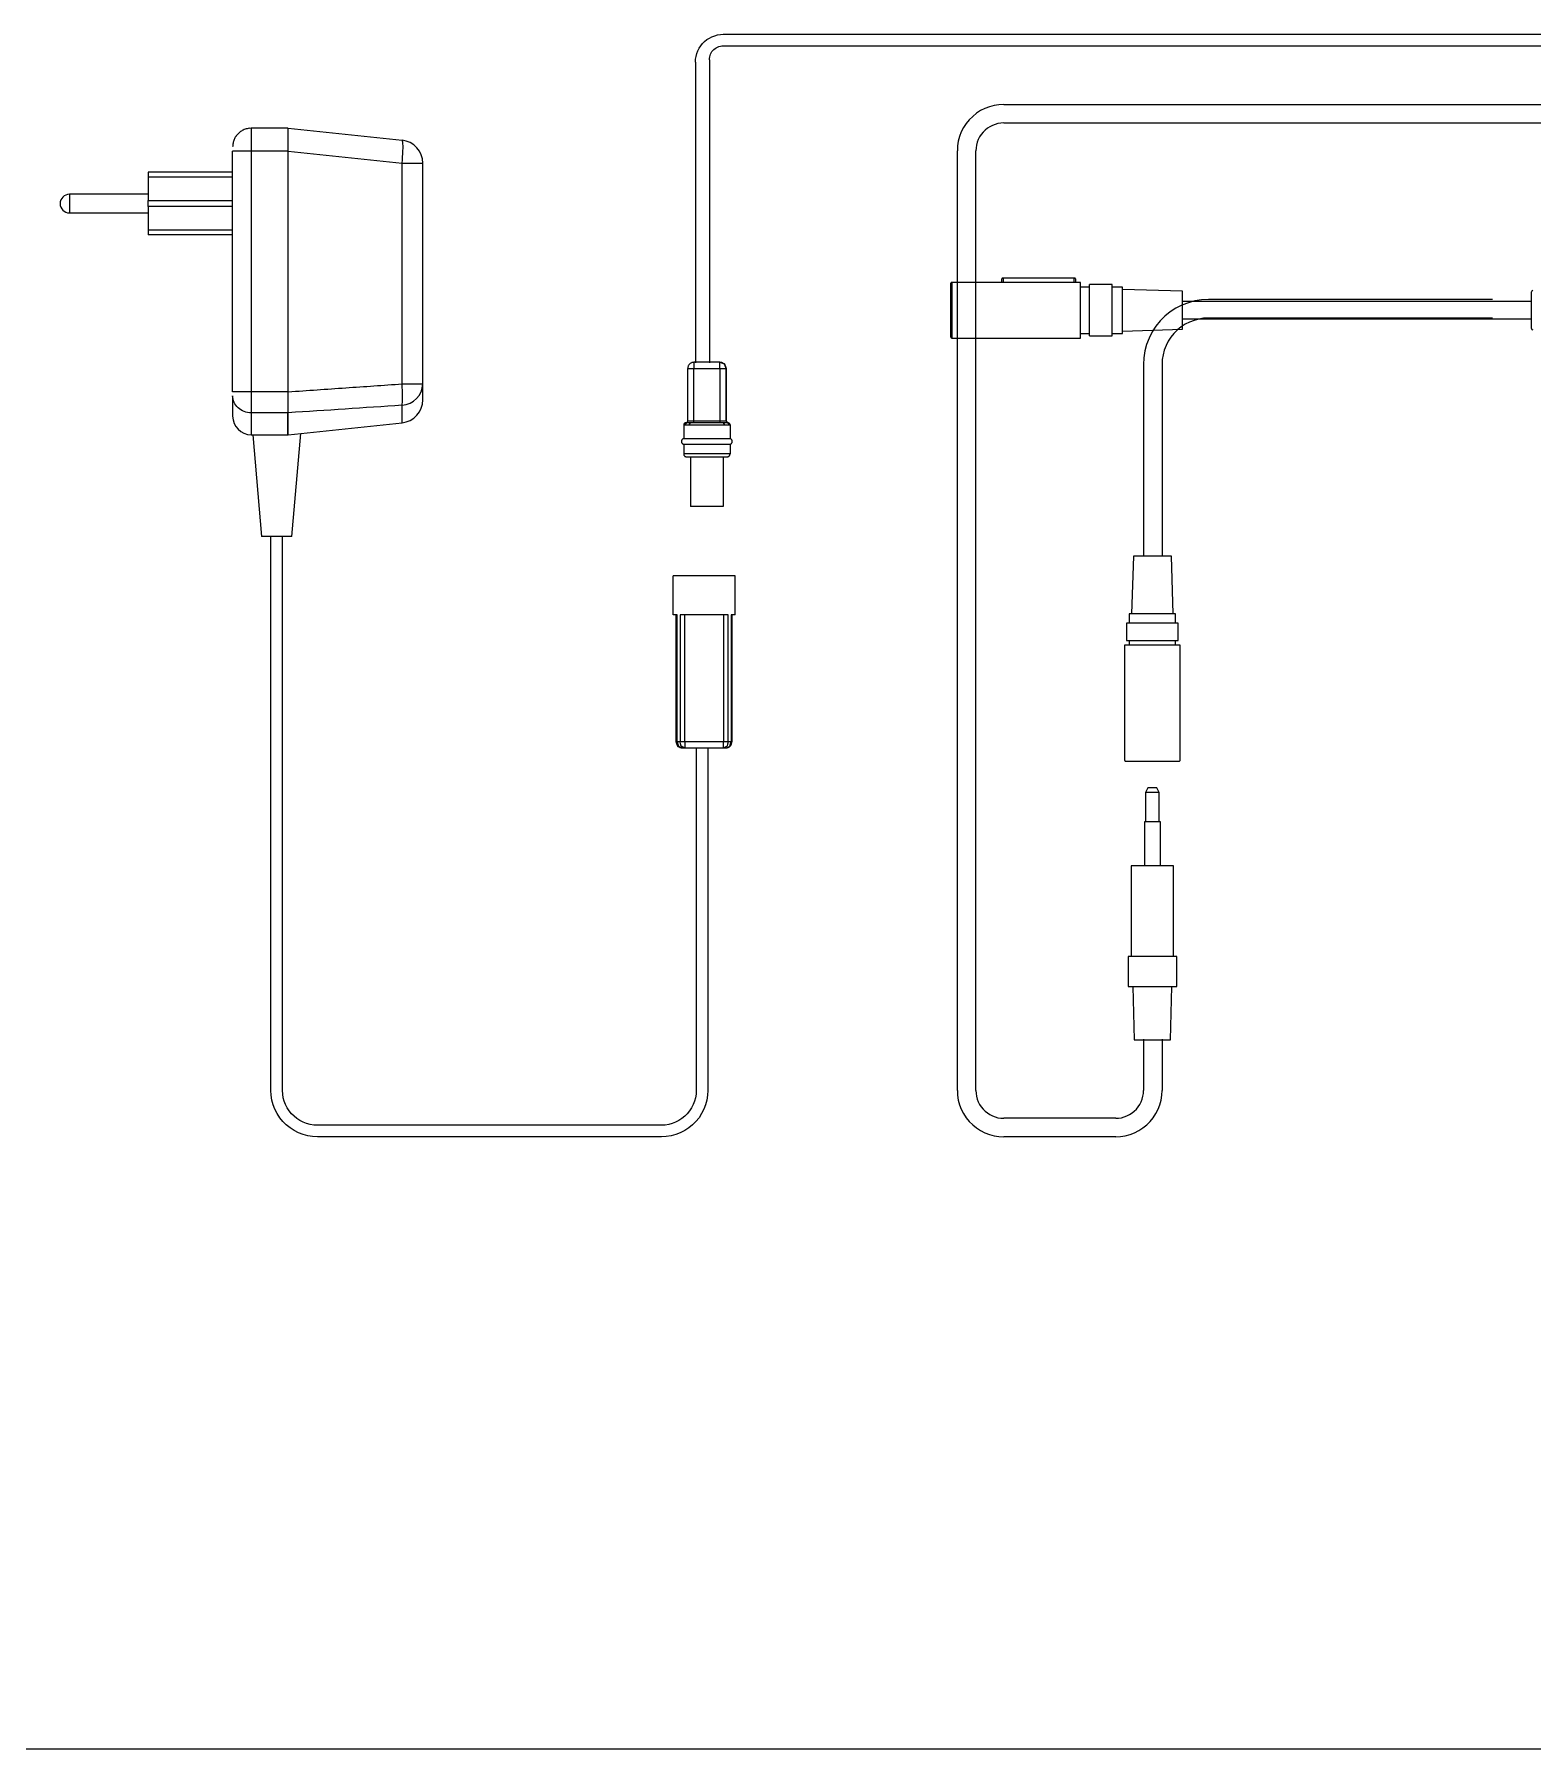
# Model space of a CAD drawing. Extents: x 8 to 886, y 8 to 621.
# Drawn here: x 242.5 to 565.6, y 7.7 to 377.3 of the extents above; entities that cross this region are included whole.
import ezdxf

# ---------------------------------------------------------------- set-up
doc = ezdxf.new("R2010")
doc.units = 0
doc.header["$LTSCALE"] = 3
doc.layers.get('0').update_dxf_attribs({"linetype": 'CONTINUOUS'})
doc.layers.add('LEVEL0', color=179, linetype='CONTINUOUS')

# ---------------------------------------------------------------- blocks, each defined once
blk = doc.blocks.new('SW_BROKEN_VIEW_0')
at = {"color": 0, "linetype": 'CONTINUOUS'}
for p, q in [((-3.8, 69.9), (-3.27, 70.24)), ((-3.27, 70.24), (-2.71, 70.53)), ((-2.71, 70.53), (-2.12, 70.75)), ((-2.12, 70.75), (-1.52, 70.91)), ((-1.52, 70.91), (-0.9, 71.01)), ((-0.9, 71.01), (-0.27, 71.04)), ((-0.27, 71.04), (229.15, 71.04)), ((-6.14, 66.29), (-5.98, 66.9)), ((-5.98, 66.9), (-5.75, 67.48)), ((-5.75, 67.48), (-5.47, 68.04)), ((-5.47, 68.04), (-5.12, 68.57)), ((-5.12, 68.57), (-4.73, 69.06)), ((-4.73, 69.06), (-4.28, 69.5)), ((-4.28, 69.5), (-3.8, 69.9)), ((-3.12, 66.47), (-3.01, 66.76)), ((-3.01, 66.76), (-2.87, 67.04)), ((-2.87, 67.04), (-2.7, 67.31)), ((-2.7, 67.31), (-2.5, 67.55)), ((-2.5, 67.55), (-2.28, 67.77)), ((-2.28, 67.77), (-2.03, 67.97)), ((-2.03, 67.97), (-1.77, 68.14)), ((-1.77, 68.14), (-1.49, 68.28)), ((-1.49, 68.28), (-1.2, 68.4)), ((-1.2, 68.4), (-0.89, 68.48)), ((-0.89, 68.48), (-0.58, 68.53)), ((-0.58, 68.53), (-0.27, 68.54)), ((-0.27, 68.54), (229.15, 68.54)), ((-6.27, 65.04), (-6.24, 65.67)), ((-6.27, 65.04), (-6.27, 0.23)), ((-6.24, 65.67), (-6.14, 66.29)), ((-3.27, 65.54), (-3.25, 65.86)), ((-3.27, 65.7), (-3.26, 65.73)), ((-3.27, 65.68), (-3.27, 65.7)), ((-3.27, 65.65), (-3.27, 65.68)), ((-3.27, 65.62), (-3.27, 65.65)), ((-3.27, 65.6), (-3.27, 65.62)), ((-3.27, 65.57), (-3.27, 65.6)), ((-3.27, 65.54), (-3.27, 65.57)), ((-3.27, 65.54), (-3.27, 0.23)), ((-3.26, 65.73), (-3.26, 65.76)), ((-3.25, 65.86), (-3.2, 66.17)), ((-3.2, 66.17), (-3.12, 66.47)), ((58.12, 55.71), (57.11, 55.44)), ((59.15, 55.87), (58.12, 55.71)), ((60.2, 55.93), (59.15, 55.87)), ((60.2, 55.93), (244.56, 55.93)), ((52.11, 51.81), (51.54, 50.93)), ((52.76, 52.62), (52.11, 51.81)), ((53.51, 53.36), (52.76, 52.62)), ((54.32, 54.02), (53.51, 53.36)), ((55.2, 54.59), (54.32, 54.02)), ((56.13, 55.06), (55.2, 54.59)), ((57.11, 55.44), (56.13, 55.06)), ((58.95, 51.8), (58.34, 51.63)), ((59.57, 51.89), (58.95, 51.8)), ((60.2, 51.93), (59.57, 51.89)), ((60.2, 51.93), (244.56, 51.93)), ((50.69, 49.02), (50.41, 48.01)), ((51.06, 49.99), (50.69, 49.02)), ((51.54, 50.93), (51.06, 49.99)), ((54.72, 48.37), (54.49, 47.78)), ((55, 48.93), (54.72, 48.37)), ((55.34, 49.45), (55, 48.93)), ((55.74, 49.94), (55.34, 49.45)), ((56.18, 50.39), (55.74, 49.94)), ((56.67, 50.78), (56.18, 50.39)), ((57.2, 51.12), (56.67, 50.78)), ((57.76, 51.41), (57.2, 51.12)), ((58.34, 51.63), (57.76, 51.41)), ((50.25, 46.97), (50.2, 45.93)), ((50.2, -156.65), (50.2, 45.93)), ((50.41, 48.01), (50.25, 46.97)), ((54.23, 46.55), (54.2, 45.93)), ((54.2, -156.65), (54.2, 45.93)), ((54.33, 47.17), (54.23, 46.55)), ((54.49, 47.78), (54.33, 47.17)), ((96.11, 11.2), (94.97, 10.27)), ((97.34, 11.99), (96.11, 11.2)), ((98.64, 12.66), (97.34, 11.99)), ((100.01, 13.18), (98.64, 12.66)), ((101.43, 13.56), (100.01, 13.18)), ((102.88, 13.79), (101.43, 13.56)), ((104.34, 13.87), (102.88, 13.79)), ((165.59, 13.87), (104.34, 13.87)), ((93.01, 8.1), (92.21, 6.87)), ((93.93, 9.24), (93.01, 8.1)), ((94.97, 10.27), (93.93, 9.24)), ((98.46, 7.96), (97.65, 7.3)), ((99.34, 8.53), (98.46, 7.96)), ((100.27, 9.01), (99.34, 8.53)), ((101.25, 9.38), (100.27, 9.01)), ((102.26, 9.65), (101.25, 9.38)), ((103.29, 9.82), (102.26, 9.65)), ((104.34, 9.87), (103.29, 9.82)), ((165.59, 9.87), (104.34, 9.87)), ((91.02, 4.2), (90.64, 2.78)), ((91.55, 5.56), (91.02, 4.2)), ((92.21, 6.87), (91.55, 5.56)), ((95.2, 3.94), (94.83, 2.96)), ((95.68, 4.87), (95.2, 3.94)), ((96.25, 5.75), (95.68, 4.87)), ((96.91, 6.56), (96.25, 5.75)), ((97.65, 7.3), (96.91, 6.56)), ((-7.39, 0.08), (-7.5, -0.01)), ((-7.27, 0.15), (-7.39, 0.08)), ((-7.15, 0.21), (-7.27, 0.15)), ((-7.02, 0.26), (-7.15, 0.21)), ((-6.88, 0.3), (-7.02, 0.26)), ((-6.74, 0.32), (-6.88, 0.3)), ((-6.6, 0.33), (-6.74, 0.32)), ((-1, 0.33), (-6.6, 0.33)), ((-6.6, 0.33), (-6.6, -1)), ((-0.56, 0.18), (-1, 0.33)), ((-1, 0.33), (-0.44, 0.15)), ((-1, -1), (-1, 0.33)), ((-0.86, 0.32), (-1, 0.33)), ((-0.73, 0.3), (-0.86, 0.32)), ((-0.59, 0.26), (-0.73, 0.3)), ((-0.46, 0.21), (-0.59, 0.26)), ((0, 0), (-0.56, 0.18)), ((-0.34, 0.15), (-0.46, 0.21)), ((-0.44, 0.15), (0, 0)), ((-0.22, 0.08), (-0.34, 0.15)), ((-0.11, -0.01), (-0.22, 0.08)), ((0.15, -0.44), (0, 0)), ((0, 0), (0.18, -0.56)), ((90.42, 1.33), (90.34, -0.13)), ((90.64, 2.78), (90.42, 1.33)), ((94.39, 0.92), (94.34, -0.13)), ((94.56, 1.95), (94.39, 0.92)), ((94.83, 2.96), (94.56, 1.95)), ((-7.93, -0.86), (-7.94, -1)), ((-7.94, -1), (-6.6, -1)), ((-7.94, -12.34), (-7.94, -1)), ((-7.91, -0.73), (-7.93, -0.86)), ((-7.87, -0.59), (-7.91, -0.73)), ((-7.82, -0.46), (-7.87, -0.59)), ((-7.76, -0.34), (-7.82, -0.46)), ((-7.68, -0.22), (-7.76, -0.34)), ((-7.6, -0.11), (-7.68, -0.22)), ((-7.5, -0.01), (-7.6, -0.11)), ((-6.6, -1), (-1, -1)), ((-6.6, -12.34), (-6.6, -1)), ((-1, -1), (0.33, -1)), ((-1, -1), (-1, -12.34)), ((-0.01, -0.11), (-0.11, -0.01)), ((0.08, -0.22), (-0.01, -0.11)), ((0.15, -0.34), (0.08, -0.22)), ((0.21, -0.46), (0.15, -0.34)), ((0.33, -1), (0.15, -0.44)), ((0.18, -0.56), (0.33, -1)), ((0.26, -0.59), (0.21, -0.46)), ((0.3, -0.73), (0.26, -0.59)), ((0.32, -0.86), (0.3, -0.73)), ((0.33, -1), (0.32, -0.86)), ((0.33, -12.34), (0.33, -1)), ((0.33, -1), (0.33, -12.34)), ((90.34, -0.13), (90.34, -41.26)), ((94.34, -0.13), (94.34, -41.26)), ((-8.79, -13.01), (-8.8, -13.06)), ((-8.8, -13.06), (-8.8, -13.1)), ((-8.8, -13.1), (-8.8, -13.14)), ((-8.8, -13.14), (-8.73, -13.14)), ((-8.8, -13.14), (-8.8, -16.1)), ((-8.77, -12.98), (-8.79, -13.01)), ((-8.75, -12.94), (-8.77, -12.98)), ((-8.73, -12.9), (-8.75, -12.94)), ((-8.34, -12.74), (-8.73, -13.14)), ((-8.7, -12.87), (-8.73, -12.9)), ((-8.73, -13.14), (-8.59, -13.13)), ((-8.67, -12.84), (-8.7, -12.87)), ((-8.64, -12.81), (-8.67, -12.84)), ((-8.6, -12.79), (-8.64, -12.81)), ((-8.57, -12.77), (-8.6, -12.79)), ((-8.27, -12.73), (-8.59, -13.13)), ((-8.59, -13.13), (-7.71, -13.14)), ((-8.53, -12.76), (-8.57, -12.77)), ((-8.49, -12.75), (-8.53, -12.76)), ((-8.45, -12.74), (-8.49, -12.75)), ((-8.4, -12.74), (-8.45, -12.74)), ((-8.34, -12.74), (-8.4, -12.74)), ((-8.27, -12.73), (-8.34, -12.74)), ((-8.27, -12.73), (-8.23, -12.72)), ((-7.39, -12.74), (-8.27, -12.73)), ((-8.23, -12.72), (-8.19, -12.71)), ((-8.19, -12.71), (-8.15, -12.69)), ((-8.15, -12.69), (-8.11, -12.67)), ((-8.11, -12.67), (-8.08, -12.64)), ((-8.08, -12.64), (-8.05, -12.61)), ((-8.05, -12.61), (-8.02, -12.58)), ((-8.02, -12.58), (-7.99, -12.54)), ((-7.99, -12.54), (-7.97, -12.51)), ((-7.97, -12.51), (-7.96, -12.47)), ((-7.96, -12.47), (-7.95, -12.42)), ((-7.95, -12.42), (-7.94, -12.38)), ((-6.6, -12.34), (-7.94, -12.34)), ((-7.94, -12.38), (-7.94, -12.34)), ((-7.39, -12.74), (-7.71, -13.14)), ((-7.71, -13.14), (-3.45, -13.14)), ((-3.48, -12.74), (-7.39, -12.74)), ((-6.6, -12.74), (-6.6, -12.34)), ((-1, -12.34), (-6.6, -12.34)), ((-0.21, -12.74), (-3.48, -12.74)), ((-3.45, -13.14), (0.1, -13.14)), ((-1, -12.34), (-1, -12.74)), ((0.33, -12.34), (-1, -12.34)), ((0.66, -12.73), (-0.21, -12.74)), ((0.1, -13.14), (-0.21, -12.74)), ((0.1, -13.14), (0.98, -13.13)), ((0.33, -12.34), (0.66, -12.73)), ((0.33, -12.34), (0.66, -12.73)), ((0.73, -12.74), (0.66, -12.73)), ((0.66, -12.73), (0.73, -12.74)), ((0.66, -12.73), (0.98, -13.13)), ((0.8, -12.74), (0.73, -12.74)), ((0.73, -12.74), (1.12, -13.14)), ((0.84, -12.74), (0.8, -12.74)), ((0.88, -12.75), (0.84, -12.74)), ((0.92, -12.76), (0.88, -12.75)), ((0.96, -12.77), (0.92, -12.76)), ((1, -12.79), (0.96, -12.77)), ((0.98, -13.13), (1.12, -13.14)), ((1.03, -12.81), (1, -12.79)), ((1.06, -12.84), (1.03, -12.81)), ((1.09, -12.87), (1.06, -12.84)), ((1.12, -12.9), (1.09, -12.87)), ((1.14, -12.94), (1.12, -12.9)), ((1.12, -13.14), (1.2, -13.14)), ((1.16, -12.98), (1.14, -12.94)), ((1.18, -13.01), (1.16, -12.98)), ((1.19, -13.06), (1.18, -13.01)), ((1.19, -13.1), (1.19, -13.06)), ((1.2, -13.14), (1.19, -13.1)), ((1.2, -13.14), (1.2, -16.1)), ((-9.26, -16.6), (-9.27, -16.67)), ((-9.27, -16.67), (-9.27, -16.74)), ((-9.27, -16.74), (-9.27, -16.81)), ((-9.27, -16.81), (-9.26, -16.88)), ((-9.24, -16.53), (-9.26, -16.6)), ((-9.26, -16.88), (-9.24, -16.95)), ((-9.21, -16.47), (-9.24, -16.53)), ((-9.24, -16.95), (-9.21, -17.01)), ((-9.18, -16.4), (-9.21, -16.47)), ((-9.21, -17.01), (-9.18, -17.07)), ((-9.14, -16.34), (-9.18, -16.4)), ((-9.18, -17.07), (-9.14, -17.13)), ((-9.1, -16.29), (-9.14, -16.34)), ((-9.14, -17.13), (-9.1, -17.19)), ((-9.05, -16.24), (-9.1, -16.29)), ((-9.1, -17.19), (-9.05, -17.24)), ((-8.99, -16.2), (-9.05, -16.24)), ((-9.05, -17.24), (-8.99, -17.28)), ((-8.93, -16.16), (-8.99, -16.2)), ((-8.99, -17.28), (-8.93, -17.32)), ((-8.87, -16.13), (-8.93, -16.16)), ((-8.93, -17.32), (-8.87, -17.35)), ((-8.8, -16.1), (-8.87, -16.13)), ((-8.87, -17.35), (-8.8, -17.37)), ((-8.8, -16.1), (1.2, -16.1)), ((1.2, -17.37), (-8.8, -17.37)), ((-8.8, -17.37), (-8.8, -19.41)), ((1.26, -16.13), (1.2, -16.1)), ((1.2, -17.37), (1.26, -17.35)), ((1.2, -17.37), (1.2, -19.41)), ((1.33, -16.16), (1.26, -16.13)), ((1.26, -17.35), (1.33, -17.32)), ((1.38, -16.2), (1.33, -16.16)), ((1.33, -17.32), (1.38, -17.28)), ((1.44, -16.24), (1.38, -16.2)), ((1.38, -17.28), (1.44, -17.24)), ((1.49, -16.29), (1.44, -16.24)), ((1.44, -17.24), (1.49, -17.19)), ((1.53, -16.34), (1.49, -16.29)), ((1.49, -17.19), (1.53, -17.13)), ((1.57, -16.4), (1.53, -16.34)), ((1.53, -17.13), (1.57, -17.07)), ((1.6, -16.47), (1.57, -16.4)), ((1.57, -17.07), (1.6, -17.01)), ((1.63, -16.53), (1.6, -16.47)), ((1.6, -17.01), (1.63, -16.95)), ((1.65, -16.6), (1.63, -16.53)), ((1.63, -16.95), (1.65, -16.88)), ((1.66, -16.67), (1.65, -16.6)), ((1.65, -16.88), (1.66, -16.81)), ((1.66, -16.74), (1.66, -16.67)), ((1.66, -16.81), (1.66, -16.74)), ((-3.45, -19.41), (-8.8, -19.41)), ((-8.8, -19.41), (-8.8, -19.48)), ((-8.8, -19.48), (-8.79, -19.54)), ((-8.79, -19.54), (-8.77, -19.61)), ((-8.77, -19.61), (-8.75, -19.68)), ((-8.75, -19.68), (-8.72, -19.74)), ((-8.72, -19.74), (-8.68, -19.8)), ((-8.68, -19.8), (-8.63, -19.85)), ((-8.63, -19.85), (-8.58, -19.9)), ((-8.58, -19.9), (-8.53, -19.95)), ((-8.53, -19.95), (-8.47, -19.98)), ((-8.47, -19.98), (-8.41, -20.01)), ((-8.41, -20.01), (-8.34, -20.04)), ((-8.34, -20.04), (-8.28, -20.06)), ((-8.28, -20.06), (-8.21, -20.07)), ((-8.21, -20.07), (-8.14, -20.07)), ((-8.14, -20.07), (-3.5, -20.07)), ((-7.34, -20.07), (-7.34, -30.74)), ((-3.5, -20.07), (0.53, -20.07)), ((1.2, -19.41), (-3.45, -19.41)), ((-0.27, -20.07), (-0.27, -30.74)), ((0.53, -20.07), (0.6, -20.07)), ((0.6, -20.07), (0.67, -20.06)), ((0.67, -20.06), (0.74, -20.04)), ((0.74, -20.04), (0.8, -20.01)), ((0.8, -20.01), (0.86, -19.98)), ((0.86, -19.98), (0.92, -19.95)), ((0.92, -19.95), (0.98, -19.9)), ((0.98, -19.9), (1.03, -19.85)), ((1.03, -19.85), (1.07, -19.8)), ((1.07, -19.8), (1.11, -19.74)), ((1.11, -19.74), (1.14, -19.68)), ((1.14, -19.68), (1.16, -19.61)), ((1.16, -19.61), (1.18, -19.54)), ((1.18, -19.54), (1.19, -19.48)), ((1.19, -19.48), (1.2, -19.41)), ((-0.27, -30.74), (-7.34, -30.74)), ((-97.79, -156.65), (-97.79, -37.27)), ((-95.29, -156.65), (-95.29, -37.27)), ((88.15, -41.43), (87.75, -53.93)), ((96.35, -41.43), (88.15, -41.43)), ((96.75, -53.93), (96.35, -41.43)), ((2.28, -45.73), (-11.05, -45.73)), ((-11.05, -54.13), (-11.05, -45.73)), ((2.28, -54.13), (2.28, -45.73)), ((-10.24, -54.13), (-11.05, -54.13)), ((-10.4, -81.46), (-10.4, -54.13)), ((-10.4, -54.13), (-10.4, -81.46)), ((-10.24, -81.46), (-10.24, -54.13)), ((0.82, -54.13), (-9.59, -54.13)), ((-9.59, -54.13), (-9.59, -81.46)), ((-8.55, -81.46), (-8.55, -54.13)), ((-0.22, -54.13), (-0.22, -81.46)), ((0.82, -81.46), (0.82, -54.13)), ((2.28, -54.13), (1.43, -54.13)), ((1.43, -54.13), (1.43, -81.46)), ((1.6, -54.13), (1.6, -81.46)), ((87.25, -53.93), (87.25, -55.93)), ((97.25, -53.93), (87.25, -53.93)), ((96.75, -53.93), (87.75, -53.93)), ((97.25, -55.93), (97.25, -53.93)), ((97.8, -55.93), (86.7, -55.93)), ((86.7, -55.93), (86.7, -59.63)), ((97.8, -59.63), (97.8, -55.93)), ((98.25, -60.63), (86.25, -60.63)), ((86.25, -60.63), (86.25, -85.43)), ((86.7, -59.63), (97.8, -59.63)), ((87.25, -59.63), (87.25, -60.63)), ((97.25, -60.63), (97.25, -59.63)), ((98.25, -85.43), (98.25, -60.63)), ((-10.4, -81.46), (-10.22, -82.03)), ((-10.26, -81.91), (-10.4, -81.46)), ((-10.24, -81.46), (-10.4, -81.46)), ((-10.4, -81.46), (-10.39, -81.6)), ((-10.39, -81.6), (-10.37, -81.74)), ((-10.37, -81.74), (-10.34, -81.88)), ((-10.34, -81.88), (-10.29, -82.01)), ((-10.29, -82.01), (-10.22, -82.13)), ((-10.07, -82.47), (-10.26, -81.91)), ((-10.24, -81.46), (-10.08, -82.02)), ((-9.59, -81.46), (-10.24, -81.46)), ((-10.22, -82.03), (-10.07, -82.47)), ((-10.22, -82.13), (-10.15, -82.25)), ((-10.15, -82.25), (-10.06, -82.36)), ((-10.08, -82.02), (-9.95, -82.46)), ((-10.07, -82.47), (-9.51, -82.65)), ((-9.63, -82.61), (-10.07, -82.47)), ((-10.06, -82.36), (-9.96, -82.46)), ((-9.96, -82.46), (-9.85, -82.54)), ((-9.95, -82.46), (-9.46, -82.65)), ((-9.85, -82.54), (-9.74, -82.62)), ((-9.74, -82.62), (-9.61, -82.68)), ((-9.07, -82.8), (-9.63, -82.61)), ((-9.61, -82.68), (-9.48, -82.73)), ((-9.48, -81.9), (-9.59, -81.46)), ((-8.55, -81.46), (-9.59, -81.46)), ((-9.51, -82.65), (-9.07, -82.8)), ((-9.34, -82.46), (-9.48, -81.9)), ((-9.48, -82.73), (-9.35, -82.77)), ((-9.46, -82.65), (-9.07, -82.8)), ((-9.35, -82.77), (-9.21, -82.79)), ((-8.99, -82.61), (-9.34, -82.46)), ((-9.21, -82.79), (-9.07, -82.8)), ((-9.07, -82.8), (-8.55, -82.8)), ((-8.55, -82.8), (-8.99, -82.61)), ((-8.55, -81.46), (-8.55, -82.8)), ((-0.22, -81.46), (-8.55, -81.46)), ((-8.55, -82.8), (-0.22, -82.8)), ((-6.09, -82.79), (-6.09, -156.65)), ((-3.59, -82.78), (-3.59, -156.65)), ((-0.22, -82.8), (-0.22, -81.46)), ((0.82, -81.46), (-0.22, -81.46)), ((0.13, -82.65), (-0.22, -82.8)), ((-0.22, -82.8), (0.27, -82.8)), ((0.57, -82.46), (0.13, -82.65)), ((0.27, -82.8), (0.76, -82.61)), ((0.27, -82.8), (0.41, -82.79)), ((0.41, -82.79), (0.54, -82.77)), ((0.54, -82.77), (0.68, -82.73)), ((0.68, -82.02), (0.57, -82.46)), ((0.82, -81.46), (0.68, -82.02)), ((0.68, -82.73), (0.81, -82.68)), ((0.76, -82.61), (1.15, -82.46)), ((0.81, -82.68), (0.93, -82.62)), ((1.43, -81.46), (0.82, -81.46)), ((0.93, -82.62), (1.05, -82.54)), ((1.05, -82.54), (1.16, -82.46)), ((1.15, -82.46), (1.31, -81.9)), ((1.16, -82.46), (1.26, -82.36)), ((1.26, -82.36), (1.35, -82.25)), ((1.31, -81.9), (1.43, -81.46)), ((1.35, -82.25), (1.42, -82.13)), ((1.42, -82.13), (1.48, -82.01)), ((1.6, -81.46), (1.43, -81.46)), ((1.48, -82.01), (1.53, -81.88)), ((1.53, -81.88), (1.57, -81.74)), ((1.57, -81.74), (1.59, -81.6)), ((1.59, -81.6), (1.6, -81.46)), ((86.25, -85.43), (86.25, -85.45)), ((86.25, -85.45), (86.26, -85.47)), ((86.26, -85.47), (86.26, -85.49)), ((86.26, -85.49), (86.27, -85.51)), ((86.27, -85.51), (86.28, -85.53)), ((86.28, -85.53), (86.29, -85.55)), ((86.29, -85.55), (86.3, -85.56)), ((86.3, -85.56), (86.32, -85.58)), ((86.32, -85.58), (86.33, -85.59)), ((86.33, -85.59), (86.35, -85.6)), ((86.35, -85.6), (86.37, -85.61)), ((86.37, -85.61), (86.39, -85.62)), ((86.39, -85.62), (86.41, -85.63)), ((86.41, -85.63), (86.43, -85.63)), ((86.43, -85.63), (86.45, -85.63)), ((86.45, -85.63), (98.05, -85.63)), ((98.05, -85.63), (98.07, -85.63)), ((98.07, -85.63), (98.09, -85.63)), ((98.09, -85.63), (98.11, -85.62)), ((98.11, -85.62), (98.13, -85.61)), ((98.13, -85.61), (98.15, -85.6)), ((98.15, -85.6), (98.17, -85.59)), ((98.17, -85.59), (98.19, -85.58)), ((98.19, -85.58), (98.2, -85.56)), ((98.2, -85.56), (98.21, -85.55)), ((98.21, -85.55), (98.23, -85.53)), ((98.23, -85.51), (98.24, -85.49)), ((98.23, -85.53), (98.23, -85.51)), ((98.24, -85.49), (98.25, -85.47)), ((98.25, -85.45), (98.25, -85.43)), ((98.25, -85.47), (98.25, -85.45)), ((91.3, -91.38), (90.75, -92.38)), ((93.75, -92.38), (90.75, -92.38)), ((90.75, -92.38), (90.75, -98.74)), ((93.2, -91.38), (91.3, -91.38)), ((93.75, -92.38), (93.2, -91.38)), ((93.75, -98.74), (93.75, -92.38)), ((93.98, -98.74), (90.53, -98.74)), ((90.53, -98.74), (90.53, -108.24)), ((93.98, -108.24), (93.98, -98.74)), ((96.8, -108.24), (87.7, -108.24)), ((87.7, -108.24), (87.7, -127.74)), ((96.8, -127.74), (96.8, -108.24)), ((97.5, -127.74), (87, -127.74)), ((87, -127.74), (87, -134.24)), ((97.5, -134.24), (97.5, -127.74)), ((87, -134.24), (97.5, -134.24)), ((88.05, -134.24), (88.35, -145.74)), ((96.15, -145.74), (96.45, -134.24)), ((88.35, -145.74), (96.15, -145.74)), ((90.34, -145.57), (90.34, -156.65)), ((94.34, -145.57), (94.34, -156.65)), ((-97.74, -157.69), (-97.79, -156.65)), ((-97.57, -158.73), (-97.74, -157.69)), ((-97.3, -159.74), (-97.57, -158.73)), ((-95.25, -157.43), (-95.29, -156.65)), ((-95.13, -158.21), (-95.25, -157.43)), ((-94.92, -158.96), (-95.13, -158.21)), ((-6.26, -158.21), (-6.46, -158.96)), ((-6.14, -157.43), (-6.26, -158.21)), ((-6.09, -156.65), (-6.14, -157.43)), ((-3.81, -158.73), (-4.08, -159.74)), ((-3.65, -157.69), (-3.81, -158.73)), ((-3.59, -156.65), (-3.65, -157.69)), ((50.2, -156.65), (50.25, -157.69)), ((50.25, -157.69), (50.41, -158.73)), ((50.41, -158.73), (50.69, -159.74)), ((54.2, -156.65), (54.23, -157.27)), ((54.23, -157.27), (54.33, -157.89)), ((54.33, -157.89), (54.49, -158.5)), ((54.49, -158.5), (54.72, -159.09)), ((89.82, -159.09), (90.04, -158.5)), ((90.04, -158.5), (90.21, -157.89)), ((90.21, -157.89), (90.31, -157.27)), ((90.31, -157.27), (90.34, -156.65)), ((93.85, -159.74), (94.12, -158.73)), ((94.12, -158.73), (94.28, -157.69)), ((94.28, -157.69), (94.34, -156.65)), ((-96.93, -160.71), (-97.3, -159.74)), ((-96.45, -161.65), (-96.93, -160.71)), ((-95.88, -162.52), (-96.45, -161.65)), ((-95.22, -163.34), (-95.88, -162.52)), ((-94.64, -159.7), (-94.92, -158.96)), ((-94.29, -160.4), (-94.64, -159.7)), ((-93.86, -161.05), (-94.29, -160.4)), ((-93.36, -161.67), (-93.86, -161.05)), ((-92.81, -162.22), (-93.36, -161.67)), ((-92.2, -162.71), (-92.81, -162.22)), ((-8.58, -162.22), (-9.19, -162.71)), ((-8.02, -161.67), (-8.58, -162.22)), ((-7.53, -161.05), (-8.02, -161.67)), ((-7.1, -160.4), (-7.53, -161.05)), ((-6.74, -159.7), (-7.1, -160.4)), ((-6.46, -158.96), (-6.74, -159.7)), ((-5.5, -162.52), (-6.16, -163.34)), ((-4.93, -161.65), (-5.5, -162.52)), ((-4.46, -160.71), (-4.93, -161.65)), ((-4.08, -159.74), (-4.46, -160.71)), ((50.69, -159.74), (51.06, -160.71)), ((51.06, -160.71), (51.54, -161.65)), ((51.54, -161.65), (52.11, -162.52)), ((52.11, -162.52), (52.76, -163.34)), ((54.72, -159.09), (55, -159.65)), ((55, -159.65), (55.34, -160.17)), ((55.34, -160.17), (55.74, -160.66)), ((55.74, -160.66), (56.18, -161.11)), ((56.18, -161.11), (56.67, -161.5)), ((56.67, -161.5), (57.2, -161.84)), ((57.2, -161.84), (57.76, -162.13)), ((57.76, -162.13), (58.34, -162.35)), ((58.34, -162.35), (58.95, -162.52)), ((58.95, -162.52), (59.57, -162.61)), ((59.57, -162.61), (60.2, -162.65)), ((84.34, -162.65), (84.97, -162.61)), ((84.97, -162.61), (85.59, -162.52)), ((85.59, -162.52), (86.19, -162.35)), ((86.19, -162.35), (86.78, -162.13)), ((86.78, -162.13), (87.34, -161.84)), ((87.34, -161.84), (87.87, -161.5)), ((87.87, -161.5), (88.35, -161.11)), ((88.35, -161.11), (88.8, -160.66)), ((88.8, -160.66), (89.19, -160.17)), ((89.19, -160.17), (89.53, -159.65)), ((89.53, -159.65), (89.82, -159.09)), ((91.77, -163.34), (92.43, -162.52)), ((92.43, -162.52), (93, -161.65)), ((93, -161.65), (93.47, -160.71)), ((93.47, -160.71), (93.85, -159.74)), ((-94.48, -164.08), (-95.22, -163.34)), ((-93.67, -164.74), (-94.48, -164.08)), ((-92.79, -165.31), (-93.67, -164.74)), ((-91.86, -165.78), (-92.79, -165.31)), ((-91.54, -163.14), (-92.2, -162.71)), ((-90.88, -166.16), (-91.86, -165.78)), ((-90.84, -163.5), (-91.54, -163.14)), ((-89.87, -166.43), (-90.88, -166.16)), ((-90.11, -163.78), (-90.84, -163.5)), ((-89.35, -163.98), (-90.11, -163.78)), ((-88.57, -164.11), (-89.35, -163.98)), ((-87.79, -164.15), (-88.57, -164.11)), ((-13.59, -164.15), (-87.79, -164.15)), ((-12.81, -164.11), (-13.59, -164.15)), ((-12.03, -163.98), (-12.81, -164.11)), ((-11.28, -163.78), (-12.03, -163.98)), ((-10.5, -166.16), (-11.52, -166.43)), ((-10.54, -163.5), (-11.28, -163.78)), ((-9.84, -163.14), (-10.54, -163.5)), ((-9.53, -165.78), (-10.5, -166.16)), ((-9.19, -162.71), (-9.84, -163.14)), ((-8.59, -165.31), (-9.53, -165.78)), ((-7.72, -164.74), (-8.59, -165.31)), ((-6.9, -164.08), (-7.72, -164.74)), ((-6.16, -163.34), (-6.9, -164.08)), ((52.76, -163.34), (53.51, -164.08)), ((53.51, -164.08), (54.32, -164.74)), ((54.32, -164.74), (55.2, -165.31)), ((55.2, -165.31), (56.13, -165.78)), ((56.13, -165.78), (57.11, -166.16)), ((57.11, -166.16), (58.12, -166.43)), ((84.34, -162.65), (60.2, -162.65)), ((86.42, -166.43), (87.43, -166.16)), ((87.43, -166.16), (88.41, -165.78)), ((88.41, -165.78), (89.34, -165.31)), ((89.34, -165.31), (90.22, -164.74)), ((90.22, -164.74), (91.03, -164.08)), ((91.03, -164.08), (91.77, -163.34)), ((-88.84, -166.59), (-89.87, -166.43)), ((-87.79, -166.65), (-88.84, -166.59)), ((-13.59, -166.65), (-87.79, -166.65)), ((-12.55, -166.59), (-13.59, -166.65)), ((-11.52, -166.43), (-12.55, -166.59)), ((58.12, -166.43), (59.15, -166.59)), ((59.15, -166.59), (60.2, -166.65)), ((84.34, -166.65), (60.2, -166.65)), ((84.34, -166.65), (85.38, -166.59)), ((85.38, -166.59), (86.42, -166.43))]:
    blk.add_line(p, q, dxfattribs=at)

msp = doc.modelspace()

# ---------------------------------------------------------------- linework, layer by layer
at = {"color": 7, "linetype": 'CONTINUOUS'}
for p, q in [((289.27, 357.05), (288.87, 357.01)), ((297.17, 357.05), (289.27, 357.05)), ((297.17, 356.55), (297.27, 356.55)), ((297.27, 357.05), (321.8, 354.48)), ((297.27, 352.08), (297.27, 357.05)), ((285.27, 300.23), (285.27, 352.08)), ((297.17, 352.08), (297.17, 300.23)), ((297.27, 300.23), (297.27, 352.08)), ((285.27, 347.55), (267.07, 347.55)), ((267.07, 347.55), (267.07, 346.55)), ((326.27, 301.93), (326.27, 349.5)), ((267.07, 346.55), (267.07, 341.47)), ((267.07, 342.8), (250.07, 342.8)), ((267.07, 340.14), (267.07, 341.47)), ((267.07, 340.14), (267.07, 335.06)), ((250.07, 338.8), (267.07, 338.8)), ((267.07, 335.06), (267.07, 334.05)), ((285.27, 334.05), (267.07, 334.05)), ((440.1, 312.01), (440.1, 323.61)), ((451.06, 323.81), (440.3, 323.81)), ((451.06, 323.81), (451.04, 323.81)), ((451.1, 323.91), (451.1, 324.55)), ((466.7, 324.75), (451.4, 324.75)), ((462.86, 324.75), (462.17, 324.75)), ((462.17, 324.75), (462.17, 324.75)), ((462.86, 324.75), (462.86, 324.75)), ((467, 324.55), (467, 323.91)), ((468.1, 323.81), (467.05, 323.81)), ((467.07, 323.81), (467.05, 323.81)), ((468.1, 312.53), (468.1, 323.81)), ((470, 322.81), (468.1, 322.81)), ((474.9, 323.36), (470, 323.36)), ((470, 312.92), (470, 323.36)), ((474.9, 312.92), (474.9, 323.36)), ((477.1, 322.81), (474.9, 322.81)), ((477.1, 313.41), (477.1, 322.81)), ((490.1, 321.91), (477.1, 322.31)), ((490.1, 314.2), (490.1, 321.91)), ((565.32, 313.86), (565.32, 321.74)), ((565.32, 319.66), (490.1, 319.66)), ((490.1, 315.96), (565.32, 315.96)), ((490.1, 313.71), (490.1, 314.2)), ((440.3, 311.81), (468.1, 311.81)), ((468.1, 312.81), (470, 312.81)), ((468.1, 311.81), (468.1, 312.53)), ((470, 312.26), (470, 312.92)), ((470, 312.26), (474.9, 312.26)), ((474.9, 312.26), (474.9, 312.92)), ((474.9, 312.81), (477.1, 312.81)), ((477.1, 313.31), (490.1, 313.71)), ((477.1, 312.81), (477.1, 313.41)), ((297.17, 290.96), (297.17, 295.7)), ((297.27, 290.96), (297.27, 295.7)), ((297.27, 290.96), (321.8, 293.54)), ((289.27, 290.96), (297.17, 290.96)), ((289.61, 290.96), (291.52, 269.05)), ((297.17, 291.46), (297.27, 291.46)), ((298.02, 269.05), (299.97, 291.24)), ((298.02, 269.05), (291.52, 269.05))]:
    msp.add_line(p, q, dxfattribs=at)
at = {"color": 8, "linetype": 'CONTINUOUS'}
for p, q in [((297.17, 352.08), (289.27, 352.08)), ((289.27, 352.08), (289.27, 300.23)), ((297.17, 352.05), (297.27, 352.05)), ((297.27, 352.08), (321.8, 349.5)), ((321.8, 301.93), (321.8, 349.5)), ((321.8, 349.5), (326.27, 349.5)), ((267.07, 346.55), (285.27, 346.55)), ((250.07, 342.8), (250.07, 338.8)), ((267.07, 341.47), (285.27, 341.47)), ((285.27, 340.14), (267.07, 340.14)), ((285.27, 335.06), (267.07, 335.06)), ((440.3, 323.81), (440.3, 311.81)), ((451.4, 324.75), (451.4, 324.69)), ((451.4, 324.69), (451.4, 323.86)), ((466.7, 324.69), (451.4, 324.69)), ((451.4, 323.86), (451.4, 323.81)), ((451.4, 323.86), (466.7, 323.86)), ((466.7, 323.81), (451.4, 323.81)), ((466.7, 324.75), (466.7, 324.69)), ((466.7, 323.86), (466.7, 324.69)), ((466.7, 323.86), (466.7, 323.81)), ((297.17, 300.23), (289.27, 300.23)), ((297.17, 300.25), (297.27, 300.25)), ((321.8, 301.93), (326.27, 301.93)), ((297.17, 295.7), (289.27, 295.7)), ((289.27, 295.7), (289.27, 290.96)), ((297.17, 296.15), (297.27, 296.15)), ((321.8, 293.54), (321.8, 297.33))]:
    msp.add_line(p, q, dxfattribs=at)
at = {"color": 8, "linetype": 'CONTINUOUS', "flags": 128}
for points in [[(321.8, 349.5), (321.86, 350.21), (321.92, 350.9), (321.96, 351.56), (321.99, 352.18), (322.01, 352.74), (322.01, 353.24), (321.99, 353.67), (321.96, 354.01), (321.92, 354.26), (321.86, 354.42), (321.8, 354.48)], [(451.4, 324.69), (451.35, 324.69), (451.29, 324.68), (451.24, 324.67), (451.19, 324.65), (451.16, 324.63), (451.13, 324.61), (451.11, 324.58), (451.1, 324.55)], [(467, 324.55), (467, 324.58), (466.98, 324.61), (466.95, 324.63), (466.92, 324.65), (466.87, 324.67), (466.82, 324.68), (466.76, 324.69), (466.7, 324.69)]]:
    msp.add_lwpolyline(points, dxfattribs=at)
at = {"color": 7, "linetype": 'CONTINUOUS'}
for centre, radius, start, end in [((321.27, 349.5), 5, 360, 84), ((250.07, 340.8), 2, 90, 180), ((250.07, 340.8), 2, 180, 270), ((440.3, 323.61), 0.2, 90.0042, 179.9915), ((565.62, 321.74), 0.3, 97.9945, 180.0026), ((440.3, 312.01), 0.2, 180.0042, 269.9958), ((565.62, 313.86), 0.3, 179.9974, 262.0055), ((321.27, 298.51), 5, 276, 0), ((289.27, 294.96), 4, 180, 270)]:
    msp.add_arc(centre, radius, start, end, dxfattribs=at)
at = {"color": 8, "linetype": 'CONTINUOUS'}
msp.add_arc((321.48, 302.12), 4.8, 273.7856, 357.8302, dxfattribs=at)
at = {"color": 7, "linetype": 'CONTINUOUS'}
for points, knots in [([(286.01, 355.35), (285.99, 355.33), (285.8, 355.1), (285.56, 354.59), (285.32, 353.84), (285.29, 353.32), (285.27, 353.05)], [0, 0, 0, 0, 0.040192, 0.360128, 0.680064, 1, 1, 1, 1]), ([(288.88, 357.03), (288.57, 356.98), (287.99, 356.88), (287.16, 356.46), (286.48, 355.95), (286.16, 355.55), (286, 355.36)], [0, 0, 0, 0, 0.28521, 0.537236, 0.771923, 1, 1, 1, 1]), ([(297.17, 357.05), (297.17, 357.05), (297.17, 357.05), (297.17, 357.02), (297.17, 357), (297.17, 356.91), (297.17, 356.83), (297.17, 356.58), (297.17, 356.43), (297.17, 356.06), (297.17, 355.84), (297.17, 355.36), (297.17, 355.09), (297.17, 354.52), (297.17, 354.22), (297.17, 353.61), (297.17, 353.3), (297.17, 352.84), (297.17, 352.69), (297.17, 352.38), (297.17, 352.23), (297.17, 352.08)], [0, 0, 0, 0, 0.0625, 0.0625, 0.125, 0.125, 0.25, 0.25, 0.375, 0.375, 0.5, 0.5, 0.625, 0.625, 0.75, 0.75, 0.875, 0.875, 0.9375, 0.9375, 1, 1, 1, 1]), ([(285.35, 352.08), (285.35, 352.08), (285.28, 352.08), (285.28, 352.08), (285.27, 352.08)], [0, 0, 0, 0, 0.0002998, 1, 1, 1, 1]), ([(451.1, 323.91), (451.1, 323.9), (451.11, 323.89), (451.1, 323.87), (451.08, 323.84), (451.06, 323.83), (451.05, 323.82), (451.04, 323.82), (451.04, 323.82)], [0, 0, 0, 0, 0.032566, 0.353425, 0.601918, 0.802959, 0.953907, 1, 1, 1, 1]), ([(451.4, 324.75), (451.37, 324.74), (451.31, 324.74), (451.21, 324.71), (451.14, 324.66), (451.11, 324.6), (451.11, 324.57), (451.1, 324.55)], [0, 0, 0, 0, 0.241981, 0.508118, 0.721876, 0.886738, 1, 1, 1, 1]), ([(467, 324.55), (467, 324.57), (467, 324.61), (466.96, 324.66), (466.9, 324.71), (466.81, 324.74), (466.74, 324.74), (466.7, 324.75)], [0, 0, 0, 0, 0.158003, 0.305153, 0.475222, 0.715227, 1, 1, 1, 1]), ([(467.08, 323.81), (467.08, 323.81), (467.08, 323.81), (467.07, 323.81), (467.06, 323.82), (467.04, 323.83), (467.02, 323.85), (467.01, 323.88), (467.01, 323.9), (467.01, 323.91)], [0, 0, 0, 0, 0.006371, 0.063385, 0.152227, 0.306523, 0.530562, 0.785111, 1, 1, 1, 1]), ([(297.17, 300.23), (297.17, 299.58), (297.17, 298.94), (297.17, 297.74), (297.17, 297.2), (297.17, 296.3), (297.17, 295.95), (297.17, 295.7)], [0, 0, 0, 0, 1.954952, 1.954952, 3.900414, 3.900414, 5.74637, 5.74637, 5.74637, 5.74637]), ([(297.27, 295.7), (297.27, 295.9), (297.27, 296.15), (297.27, 296.62), (297.27, 296.78), (297.27, 297.14), (297.27, 297.33), (297.27, 297.73), (297.27, 297.94), (297.27, 298.37), (297.27, 298.6), (297.27, 299.28), (297.27, 299.75), (297.27, 300.23)], [0, 0, 0, 0, 0.25, 0.25, 0.375, 0.375, 0.5, 0.5, 0.625, 0.625, 0.75, 0.75, 1, 1, 1, 1])]:
    msp.add_open_spline(points, degree=3, knots=knots, dxfattribs=at)
at = {"color": 8, "linetype": 'CONTINUOUS'}
for points, knots in [([(289.27, 357.05), (289.27, 357.05), (289.27, 357.05), (289.27, 357.02), (289.27, 357), (289.27, 356.91), (289.27, 356.83), (289.27, 356.58), (289.27, 356.43), (289.27, 356.06), (289.27, 355.84), (289.27, 355.36), (289.27, 355.09), (289.27, 354.52), (289.27, 354.22), (289.27, 353.61), (289.27, 353.3), (289.27, 352.84), (289.27, 352.69), (289.27, 352.38), (289.27, 352.23), (289.27, 352.08)], [0, 0, 0, 0, 0.0625, 0.0625, 0.125, 0.125, 0.25, 0.25, 0.375, 0.375, 0.5, 0.5, 0.625, 0.625, 0.75, 0.75, 0.875, 0.875, 0.9375, 0.9375, 1, 1, 1, 1]), ([(289.27, 352.08), (289.01, 352.08), (288.49, 352.08), (287.73, 352.08), (287.04, 352.08), (286.43, 352.08), (285.93, 352.08), (285.55, 352.08), (285.42, 352.08), (285.35, 352.08)], [0, 0, 0, 0, 0.142863, 0.285726, 0.42859, 0.571453, 0.714316, 0.857179, 1, 1, 1, 1]), ([(451.4, 323.81), (451.39, 323.81), (451.34, 323.81), (451.24, 323.81), (451.14, 323.81), (451.08, 323.81), (451.06, 323.81)], [0, 0, 0, 0, 0.101954, 0.486788, 0.843305, 1, 1, 1, 1]), ([(451.1, 323.91), (451.11, 323.9), (451.14, 323.89), (451.2, 323.88), (451.27, 323.86), (451.34, 323.86), (451.38, 323.86), (451.4, 323.86), (451.4, 323.86)], [0, 0, 0, 0, 0.081548, 0.287101, 0.589874, 0.845342, 0.914243, 1, 1, 1, 1]), ([(466.7, 323.86), (466.73, 323.86), (466.79, 323.86), (466.87, 323.87), (466.93, 323.88), (466.98, 323.89), (467, 323.9), (467, 323.91)], [0, 0, 0, 0, 0.291435, 0.550434, 0.767804, 0.929907, 1, 1, 1, 1]), ([(467.05, 323.81), (467.04, 323.81), (467, 323.81), (466.92, 323.81), (466.82, 323.81), (466.74, 323.81), (466.7, 323.81)], [0, 0, 0, 0, 0.095639, 0.349518, 0.654831, 1, 1, 1, 1]), ([(289.27, 300.23), (288.66, 300.23), (287.9, 300.23), (286.61, 300.23), (285.59, 300.23), (285.27, 300.23), (285.27, 300.23)], [0, 0, 0, 0, 0.292971, 0.365628, 0.707047, 1, 1, 1, 1]), ([(289.27, 300.23), (289.27, 299.58), (289.27, 298.94), (289.27, 297.74), (289.27, 297.2), (289.27, 296.3), (289.27, 295.95), (289.27, 295.7)], [0, 0, 0, 0, 1.954952, 1.954952, 3.900414, 3.900414, 5.74637, 5.74637, 5.74637, 5.74637]), ([(297.27, 300.23), (301.4, 300.52), (309.58, 301.07), (317.75, 301.65), (321.8, 301.93)], [0, 0, 0, 0, 0.5048246, 1, 1, 1, 1]), ([(321.8, 297.33), (321.85, 297.64), (321.94, 298.84), (321.88, 300.79), (321.8, 301.93)], [0, 0, 0, 0, 0.414449, 1, 1, 1, 1]), ([(289.27, 295.7), (288.21, 295.7), (287.2, 296.08), (285.7, 297.45), (285.27, 298.38), (285.27, 299.35)], [0, 0, 0, 0, 0.5, 0.5, 1, 1, 1, 1])]:
    msp.add_open_spline(points, degree=3, knots=knots, dxfattribs=at)
at = {"color": 7, "linetype": 'CONTINUOUS'}
for points in [[(326.27, 298.51), (326.27, 298.51), (326.27, 299.67), (326.27, 301.93)], [(285.27, 299.35), (285.27, 296.45), (285.27, 294.96), (285.27, 294.96)]]:
    msp.add_open_spline(points, degree=3, dxfattribs=at)
at = {"color": 8, "linetype": 'CONTINUOUS'}
msp.add_open_spline([(321.8, 297.33), (313.62, 296.76), (305.45, 296.22), (297.27, 295.7)], degree=3, dxfattribs=at)
at = {"layer": 'LEVEL0', "color": 7}
msp.add_line((8.09, 7.69), (885.71, 7.69), dxfattribs=at)

# ---------------------------------------------------------------- block references
at = {"color": 7, "linetype": 'CONTINUOUS'}
msp.add_blockref('SW_BROKEN_VIEW_0', (391.32, 306.25), dxfattribs=at)

doc.saveas('drawing.dxf')
